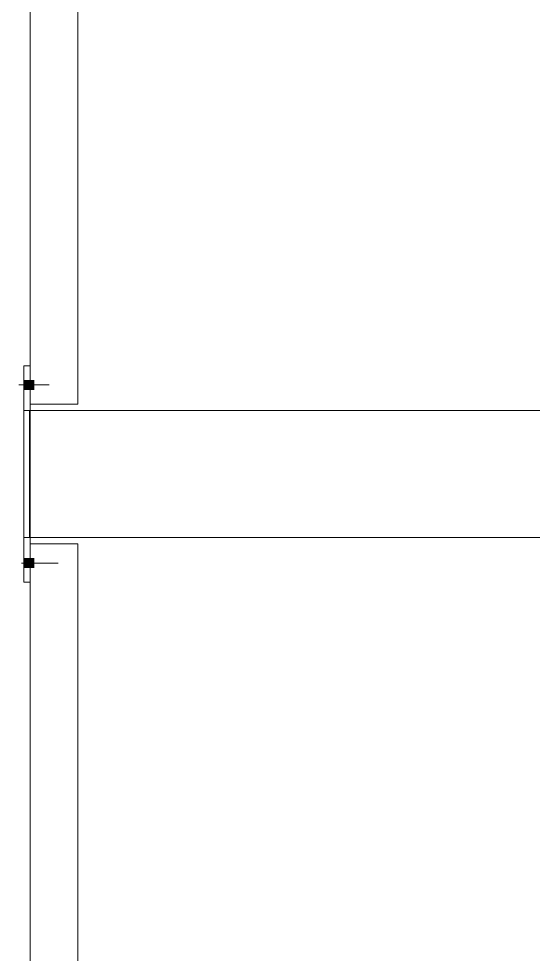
# Model space of a CAD drawing. Header units: millimetres. Extents: x -220592 to 404889, y -217665 to 38245.
# Drawn here: x 26443 to 27251, y -30121 to -28650 of the extents above; entities that cross this region are included whole.
import ezdxf

# ---------------------------------------------------------------- set-up
doc = ezdxf.new("R2010")
doc.units = ezdxf.units.MM
doc.linetypes.add('XKITLINE00', pattern=[0])
doc.layers.add('000 - 0_HIDE_OBJ_FRAMING_DEF_SUB_1', color=7, linetype='Continuous')

# ---------------------------------------------------------------- blocks, each defined once
blk = doc.blocks.new('*A14735')
at = {"layer": '000 - 0_HIDE_OBJ_FRAMING_DEF_SUB_1', "color": 7, "linetype": 'XKITLINE00', "lineweight": 0}
for p, q in [((-184.203349, 240.088511), (-184.203349, 222.288511)), ((-183.453349, 240.088511), (-183.453349, 222.288511)), ((-183.453349, 222.288511), (-184.203349, 222.288511))]:
    blk.add_line(p, q, dxfattribs=at)
blk = doc.blocks.new('*A14788')
at = {"layer": '000 - 0_HIDE_OBJ_FRAMING_DEF_SUB_1'}
for points in [[(-184.303, 219.859), (-184.203, 219.859), (-184.203, 219.719), (-184.303, 219.719)], [(-184.303, 219.859), (-184.203, 219.859), (-184.203, 219.719), (-184.303, 219.719)], [(-184.203, 219.859), (-184.138, 219.859), (-184.138, 219.719), (-184.203, 219.719)], [(-184.203, 219.859), (-184.138, 219.859), (-184.138, 219.719), (-184.203, 219.719)]]:
    blk.add_hatch(color=7, dxfattribs=at).paths.add_polyline_path(points, flags=17)
at = {"layer": '000 - 0_HIDE_OBJ_FRAMING_DEF_SUB_1', "color": 7, "linetype": 'XKITLINE00', "lineweight": 0}
for p, q in [((-184.303, 219.859), (-184.203, 219.859)), ((-184.303, 219.859), (-184.203, 219.859)), ((-184.203, 219.859), (-184.138, 219.859)), ((-184.203, 219.859), (-184.138, 219.859)), ((-184.341, 219.789), (-183.762, 219.789)), ((-184.341, 219.789), (-183.762, 219.789)), ((-184.303, 219.719), (-184.203, 219.719)), ((-184.303, 219.719), (-184.203, 219.719)), ((-184.203, 219.719), (-184.138, 219.719)), ((-184.203, 219.719), (-184.138, 219.719))]:
    blk.add_line(p, q, dxfattribs=at)
blk = doc.blocks.new('*A14789')
at = {"layer": '000 - 0_HIDE_OBJ_FRAMING_DEF_SUB_1'}
for points in [[(-184.203, 222.519), (-184.303, 222.519), (-184.303, 222.659), (-184.203, 222.659)], [(-184.203, 222.519), (-184.303, 222.519), (-184.303, 222.659), (-184.203, 222.659)], [(-184.138, 222.519), (-184.203, 222.519), (-184.203, 222.659), (-184.138, 222.659)], [(-184.138, 222.519), (-184.203, 222.519), (-184.203, 222.659), (-184.138, 222.659)]]:
    blk.add_hatch(color=7, dxfattribs=at).paths.add_polyline_path(points, flags=17)
at = {"layer": '000 - 0_HIDE_OBJ_FRAMING_DEF_SUB_1', "color": 7, "linetype": 'XKITLINE00', "lineweight": 0}
for p, q in [((-184.303, 222.659), (-184.203, 222.659)), ((-184.303, 222.659), (-184.203, 222.659)), ((-184.203, 222.659), (-184.138, 222.659)), ((-184.203, 222.659), (-184.138, 222.659)), ((-184.383, 222.589), (-183.903, 222.589)), ((-184.383, 222.589), (-183.903, 222.589)), ((-184.303, 222.519), (-184.203, 222.519)), ((-184.303, 222.519), (-184.203, 222.519)), ((-184.203, 222.519), (-184.138, 222.519)), ((-184.203, 222.519), (-184.138, 222.519))]:
    blk.add_line(p, q, dxfattribs=at)
blk = doc.blocks.new('*A14790')
at = {"layer": '000 - 0_HIDE_OBJ_FRAMING_DEF_SUB_1', "color": 7, "linetype": 'XKITLINE00', "lineweight": 0}
for p, q in [((-184.211249, 222.188511), (-172.994673, 222.188511)), ((-184.211249, 220.188511), (-184.211249, 222.188511)), ((-172.972866, 222.188511), (-172.356761, 222.188511)), ((-172.340186, 222.188511), (-172.319607, 222.188511)), ((-171.648652, 222.188511), (-171.153485, 222.188511)), ((-184.211249, 220.188511), (-173.046746, 220.188511)), ((-173.025037, 220.188511), (-172.369788, 220.188511)), ((-171.648652, 220.188511), (-171.153485, 220.188511))]:
    blk.add_line(p, q, dxfattribs=at)
blk = doc.blocks.new('*A14791')
at = {"layer": '000 - 0_HIDE_OBJ_FRAMING_DEF_SUB_1', "color": 7, "linetype": 'XKITLINE00', "lineweight": 0}
for p, q in [((-184.203349, 222.888511), (-184.303349, 222.888511)), ((-184.303349, 222.888511), (-184.303349, 219.488511)), ((-184.303349, 222.188511), (-184.203349, 222.188511)), ((-184.203349, 222.288511), (-184.203349, 220.088511)), ((-184.203349, 220.188511), (-184.303349, 220.188511)), ((-184.303349, 219.488511), (-184.203349, 219.488511))]:
    blk.add_line(p, q, dxfattribs=at)
blk = doc.blocks.new('*A14796')
at = {"layer": '000 - 0_HIDE_OBJ_FRAMING_DEF_SUB_1', "color": 7, "linetype": 'XKITLINE00', "lineweight": 0}
for p, q in [((-183.453349, 220.088511), (-184.203349, 220.088511)), ((-184.203349, 220.088511), (-184.203349, 207.288511)), ((-183.453349, 220.088511), (-183.453349, 207.288511)), ((-183.453349, 207.288511), (-184.203349, 207.288511))]:
    blk.add_line(p, q, dxfattribs=at)
blk = doc.blocks.new('W-1-PP18-ST_20260402-011103_LOWER_PL')
at = {"layer": '000 - 0_HIDE_OBJ_FRAMING_DEF_SUB_1', "color": 7, "lineweight": 0, "xscale": 100, "yscale": 100, "zscale": 100}
for name in ['*A14735', '*A14791', '*A14789', '*A14790', '*A14796', '*A14788']:
    blk.add_blockref(name, (17759.3349, -35779.0805), dxfattribs=at)

msp = doc.modelspace()

# ---------------------------------------------------------------- block references
at = {"layer": 'Defpoints', "color": 7}
msp.add_blockref('W-1-PP18-ST_20260402-011103_LOWER_PL', (27121.4984, -15705.7702), dxfattribs=at)

doc.saveas('drawing.dxf')
